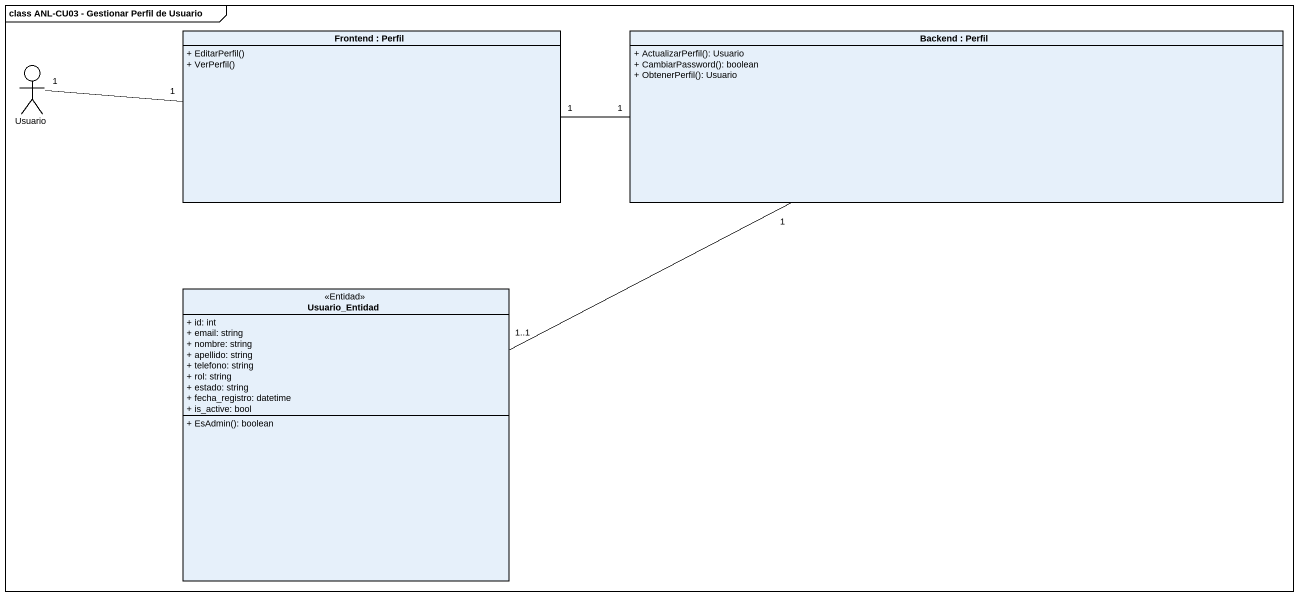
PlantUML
@startuml
mainframe class ANL-CU03 - Gestionar Perfil de Usuario
allowmixing
hide circle
hide empty members
skinparam classAttributeIconSize 0
class "Frontend : Perfil" as Frontend_Perfil {
  + EditarPerfil()
  + VerPerfil()
}
class "Backend : Perfil" as Backend_Perfil {
  + ActualizarPerfil(): Usuario
  + CambiarPassword(): boolean
  + ObtenerPerfil(): Usuario
}
actor Usuario
class Usuario_Entidad <<Entidad>> {
  + id: int
  + email: string
  + nombre: string
  + apellido: string
  + telefono: string
  + rol: string
  + estado: string
  + fecha_registro: datetime
  + is_active: bool
  + EsAdmin(): boolean
}
Frontend_Perfil "1" -right- "1" Backend_Perfil
Backend_Perfil "1" -left- "1..1" Usuario_Entidad
Usuario "1" -right- "1" Frontend_Perfil
@enduml
